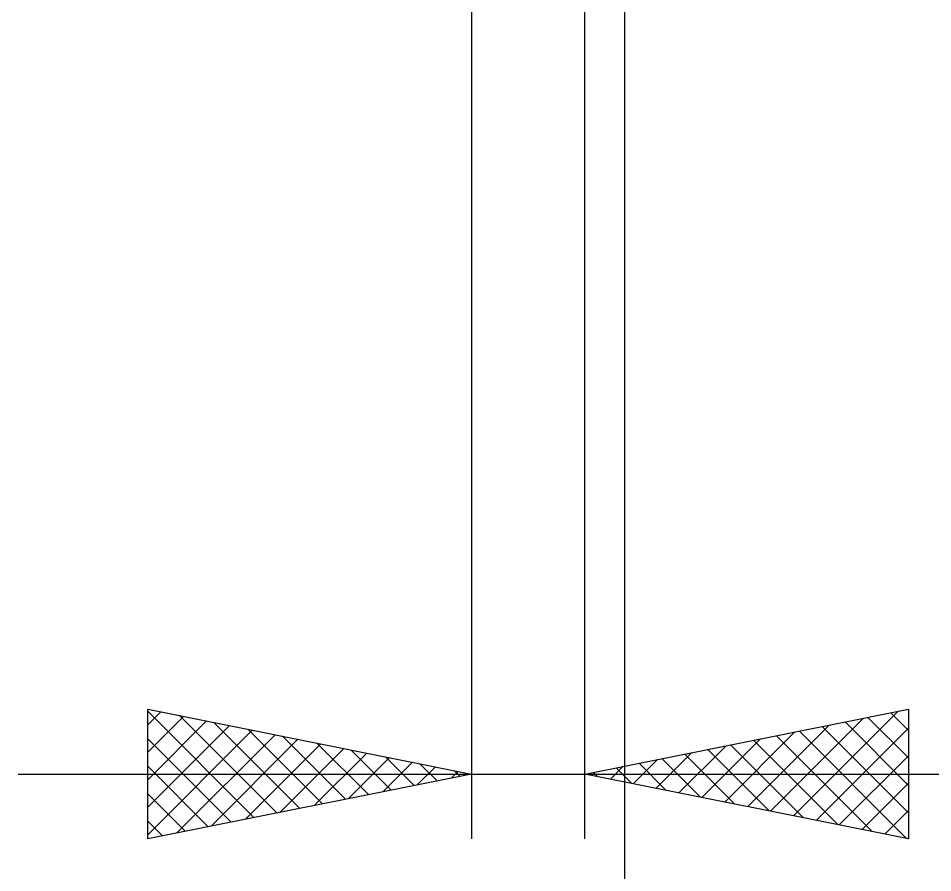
# Model space of a CAD drawing. Header units: millimetres. Extents: x -64 to 56, y -38 to 52.
# Drawn here: x 28.63 to 42.76, y -18.27 to -5.08 of the extents above; entities that cross this region are included whole.
import ezdxf

# ---------------------------------------------------------------- set-up
doc = ezdxf.new("R2010")
doc.units = ezdxf.units.MM
doc.header["$LTSCALE"] = 5.3
doc.layers.add('2', color=7, linetype='CONTINUOUS')

msp = doc.modelspace()

# ---------------------------------------------------------------- linework, layer by layer
at = {"layer": '2', "color": 7, "linetype": 'CONTINUOUS', "lineweight": 25}
for p, q in [((35.63, -4.75), (35.63, -17.75)), ((37.38, -17.75), (37.38, -4.75)), ((38, -27.75), (38, -4.75)), ((38, -37.75), (38, -4.75)), ((30.631, -17.75), (30.631, -15.75)), ((30.631, -15.75), (35.63, -16.75)), ((30.631, -15.781), (32.271, -17.422)), ((30.631, -15.99), (30.83, -15.79)), ((37.38, -16.75), (42.38, -15.75)), ((40.604, -17.395), (42.216, -15.783)), ((42.109, -15.804), (42.38, -16.076)), ((42.38, -15.75), (42.38, -17.75)), ((30.631, -16.414), (31.184, -15.861)), ((30.631, -16.838), (31.537, -15.931)), ((31.122, -15.848), (32.625, -17.351)), ((31.652, -15.954), (32.978, -17.28)), ((40.25, -17.324), (41.685, -15.889)), ((41.402, -15.946), (42.38, -16.925)), ((41.755, -15.875), (42.38, -16.5)), ((30.631, -17.262), (31.891, -16.002)), ((30.631, -17.687), (32.244, -16.073)), ((32.182, -16.06), (33.332, -17.21)), ((39.543, -17.183), (40.625, -16.101)), ((39.897, -17.253), (41.155, -15.995)), ((40.695, -16.087), (42.352, -17.744)), ((40.958, -17.465), (42.38, -16.043)), ((41.048, -16.016), (42.38, -17.349)), ((30.631, -16.206), (31.918, -17.493)), ((31.082, -17.66), (32.598, -16.143)), ((31.612, -17.554), (32.951, -16.214)), ((32.713, -16.166), (33.685, -17.139)), ((39.19, -17.112), (40.094, -16.207)), ((39.987, -16.229), (41.291, -17.532)), ((40.341, -16.158), (41.821, -17.638)), ((32.142, -17.448), (33.305, -16.285)), ((32.673, -17.342), (33.659, -16.356)), ((33.243, -16.273), (34.039, -17.068)), ((33.773, -16.379), (34.392, -16.998)), ((38.836, -17.041), (39.564, -16.313)), ((39.28, -16.37), (40.23, -17.32)), ((39.634, -16.299), (40.761, -17.426)), ((33.203, -17.236), (34.012, -16.426)), ((33.733, -17.129), (34.366, -16.497)), ((34.304, -16.485), (34.746, -16.927)), ((38.129, -16.9), (38.503, -16.525)), ((38.483, -16.97), (39.034, -16.419)), ((38.573, -16.511), (39.17, -17.108)), ((38.927, -16.441), (39.7, -17.214)), ((41.311, -17.536), (42.38, -16.467)), ((30.631, -16.63), (31.564, -17.563)), ((34.264, -17.023), (34.719, -16.568)), ((34.794, -16.917), (35.073, -16.638)), ((34.834, -16.591), (35.1, -16.856)), ((37.776, -16.829), (37.973, -16.631)), ((37.866, -16.653), (38.109, -16.896)), ((38.22, -16.582), (38.639, -17.002)), ((28.631, -16.75), (56.281, -16.75)), ((35.63, -16.75), (30.631, -17.75)), ((35.324, -16.811), (35.426, -16.709)), ((35.364, -16.697), (35.453, -16.785)), ((42.38, -17.75), (37.38, -16.75)), ((37.422, -16.758), (37.443, -16.738)), ((37.513, -16.724), (37.579, -16.79)), ((41.665, -17.607), (42.38, -16.891)), ((30.631, -17.054), (31.21, -17.634)), ((42.018, -17.678), (42.38, -17.315)), ((30.631, -17.478), (30.857, -17.705)), ((42.372, -17.748), (42.38, -17.74))]:
    msp.add_line(p, q, dxfattribs=at)

doc.saveas('drawing.dxf')
